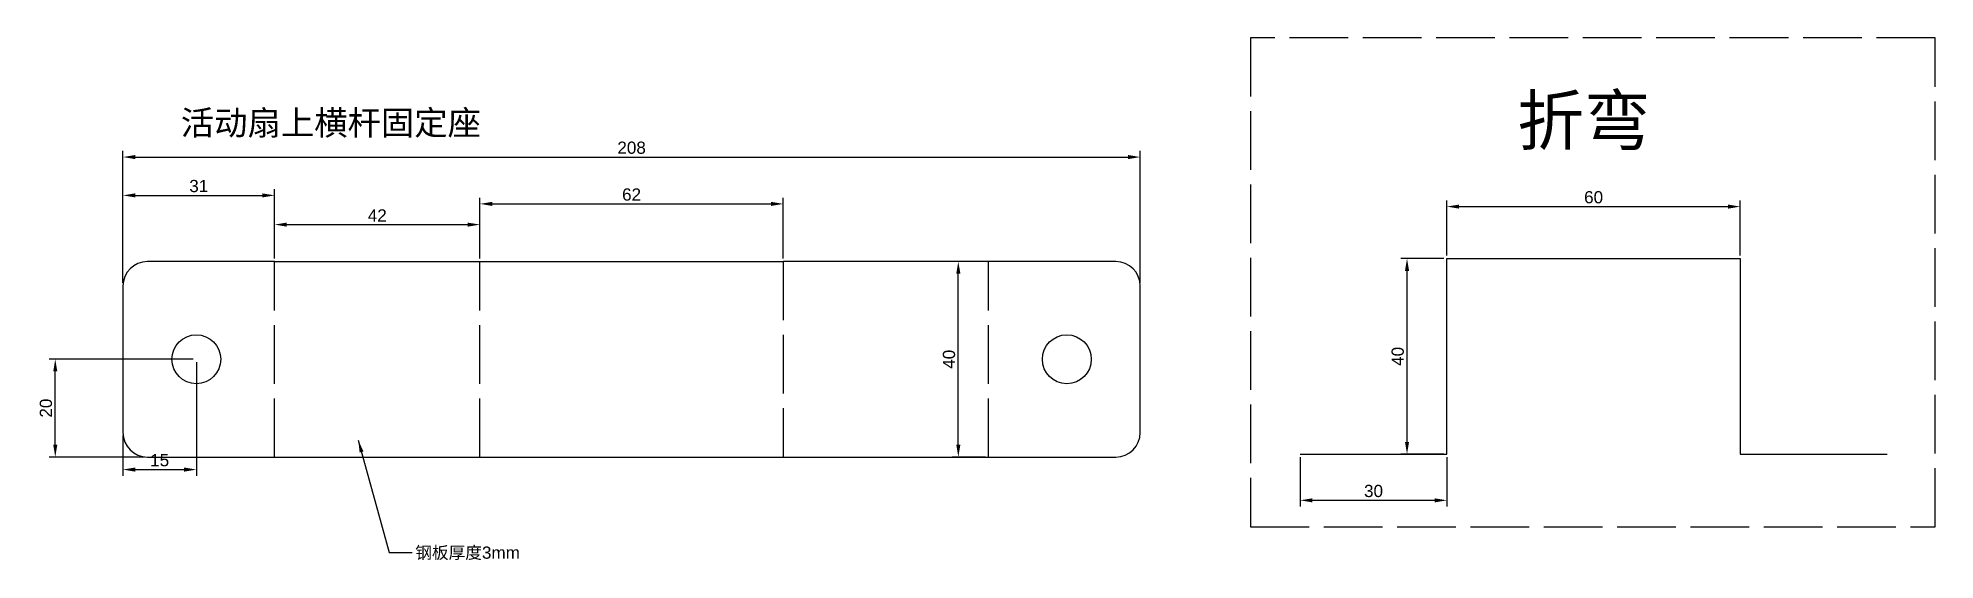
# Model space of a CAD drawing. Header units: millimetres. Extents: x -17 to 371, y -21 to 86.
import ezdxf

# ---------------------------------------------------------------- set-up
doc = ezdxf.new("R2010")
doc.units = ezdxf.units.MM
doc.linetypes.add('ACAD_ISO02W100', pattern=[15, 12, -3])
doc.styles.get("Standard").update_dxf_attribs({"font": 'arial.ttf'})
doc.dimstyles.new('ISO-25', dxfattribs={"dimtxt": 2.5, "dimasz": 2.5, "dimexe": 1.25, "dimexo": 0.625, "dimtad": 1, "dimtxsty": 'Standard', "dimcen": 2.5, "dimadec": 0, "dimazin": 0, "dimtfac": 1, "dimtmove": 0, "dimatfit": 3, "dimfxl": 1, "dimarcsym": 0})

# ---------------------------------------------------------------- blocks, each defined once
blk = doc.blocks.new('*D1')
at = {"color": 0, "lineweight": -2, "transparency": 16777216}
for p, q in [((0, 35.62), (0, 54.78)), ((31, 40.62), (31, 54.78)), ((2.5, 53.53), (28.5, 53.53))]:
    blk.add_line(p, q, dxfattribs=at)
at = {"color": 0, "transparency": 16777216}
for points in [[(2.5, 53.94), (2.5, 53.11), (0, 53.53)], [(28.5, 53.94), (28.5, 53.11), (31, 53.53)]]:
    blk.add_solid(points, dxfattribs=at)
at = {"layer": 'Defpoints', "color": 0, "transparency": 16777216}
for p in [(31, 53.53), (31, 40), (0, 35)]:
    blk.add_point(p, dxfattribs=at)
at = {"color": 0, "transparency": 16777216, "insert": (15.5, 55.43), "char_height": 2.5, "attachment_point": 5}
blk.add_mtext('31', dxfattribs=at)
blk = doc.blocks.new('*D5')
at = {"color": 0, "lineweight": -2, "transparency": 16777216}
for p, q in [((14.38, 20), (-15.1, 20)), ((-13.85, 2.5), (-13.85, 17.5)), ((4.37, 0), (-15.1, 0))]:
    blk.add_line(p, q, dxfattribs=at)
at = {"color": 0, "transparency": 16777216}
for points in [[(-14.26, 17.5), (-13.43, 17.5), (-13.85, 20)], [(-14.26, 2.5), (-13.43, 2.5), (-13.85, 0)]]:
    blk.add_solid(points, dxfattribs=at)
at = {"layer": 'Defpoints', "color": 0, "transparency": 16777216}
for p in [(-13.85, 20), (15, 20), (5, 0)]:
    blk.add_point(p, dxfattribs=at)
at = {"color": 0, "transparency": 16777216, "insert": (-15.75, 10), "char_height": 2.5, "attachment_point": 5, "rotation": 90}
blk.add_mtext('20', dxfattribs=at)
blk = doc.blocks.new('*D6')
at = {"color": 0, "lineweight": -2, "transparency": 16777216}
for p, q in [((15, 19.38), (15, -3.82)), ((0, 4.38), (0, -3.82)), ((2.5, -2.57), (12.5, -2.57))]:
    blk.add_line(p, q, dxfattribs=at)
at = {"color": 0, "transparency": 16777216}
for points in [[(2.5, -2.15), (2.5, -2.99), (0, -2.57)], [(12.5, -2.15), (12.5, -2.99), (15, -2.57)]]:
    blk.add_solid(points, dxfattribs=at)
at = {"layer": 'Defpoints', "color": 0, "transparency": 16777216}
for p in [(15, 20), (0, 5), (15, -2.57)]:
    blk.add_point(p, dxfattribs=at)
at = {"color": 0, "transparency": 16777216, "insert": (7.5, -0.67), "char_height": 2.5, "attachment_point": 5}
blk.add_mtext('15', dxfattribs=at)
blk = doc.blocks.new('*D8')
at = {"color": 0, "lineweight": -2, "transparency": 16777216}
for p, q in [((31, 40.62), (31, 48.8)), ((33.5, 47.55), (70.5, 47.55)), ((73, 40.62), (73, 48.8))]:
    blk.add_line(p, q, dxfattribs=at)
at = {"color": 0, "transparency": 16777216}
for points in [[(33.5, 47.96), (33.5, 47.13), (31, 47.55)], [(70.5, 47.96), (70.5, 47.13), (73, 47.55)]]:
    blk.add_solid(points, dxfattribs=at)
at = {"layer": 'Defpoints', "color": 0, "transparency": 16777216}
for p in [(73, 47.55), (31, 40), (73, 40)]:
    blk.add_point(p, dxfattribs=at)
at = {"color": 0, "transparency": 16777216, "insert": (52, 49.43), "char_height": 2.5, "attachment_point": 5}
blk.add_mtext('42', dxfattribs=at)
blk = doc.blocks.new('*D9')
at = {"color": 0, "lineweight": -2, "transparency": 16777216}
for p, q in [((73, 40.62), (73, 53.04)), ((75.5, 51.79), (132.5, 51.79)), ((135, 40.62), (135, 53.04))]:
    blk.add_line(p, q, dxfattribs=at)
at = {"color": 0, "transparency": 16777216}
for points in [[(75.5, 52.21), (75.5, 51.37), (73, 51.79)], [(132.5, 52.21), (132.5, 51.37), (135, 51.79)]]:
    blk.add_solid(points, dxfattribs=at)
at = {"layer": 'Defpoints', "color": 0, "transparency": 16777216}
for p in [(135, 51.79), (73, 40), (135, 40)]:
    blk.add_point(p, dxfattribs=at)
at = {"color": 0, "transparency": 16777216, "insert": (104, 53.69), "char_height": 2.5, "attachment_point": 5}
blk.add_mtext('62', dxfattribs=at)
blk = doc.blocks.new('*D10')
at = {"color": 0, "lineweight": -2, "transparency": 16777216}
for p, q in [((176.38, 40), (169.56, 40)), ((170.81, 2.5), (170.81, 37.5)), ((176.38, 0), (169.56, 0))]:
    blk.add_line(p, q, dxfattribs=at)
at = {"color": 0, "transparency": 16777216}
for points in [[(170.39, 37.5), (171.23, 37.5), (170.81, 40)], [(170.39, 2.5), (171.23, 2.5), (170.81, 0)]]:
    blk.add_solid(points, dxfattribs=at)
at = {"layer": 'Defpoints', "color": 0, "transparency": 16777216}
for p in [(170.81, 40), (177, 40), (177, 0)]:
    blk.add_point(p, dxfattribs=at)
at = {"color": 0, "transparency": 16777216, "insert": (168.91, 20), "char_height": 2.5, "attachment_point": 5, "rotation": 90}
blk.add_mtext('40', dxfattribs=at)
blk = doc.blocks.new('*D11')
at = {"color": 0, "lineweight": -2, "transparency": 16777216}
for p, q in [((240.71, -0.03), (240.71, -10.11)), ((270.71, -0.03), (270.71, -10.11)), ((243.21, -8.86), (268.21, -8.86))]:
    blk.add_line(p, q, dxfattribs=at)
at = {"color": 0, "transparency": 16777216}
for points in [[(243.21, -8.45), (243.21, -9.28), (240.71, -8.86)], [(268.21, -8.45), (268.21, -9.28), (270.71, -8.86)]]:
    blk.add_solid(points, dxfattribs=at)
at = {"layer": 'Defpoints', "color": 0, "transparency": 16777216}
for p in [(240.71, 0.59), (270.71, 0.59), (270.71, -8.86)]:
    blk.add_point(p, dxfattribs=at)
at = {"color": 0, "transparency": 16777216, "insert": (255.71, -6.96), "char_height": 2.5, "attachment_point": 5}
blk.add_mtext('30', dxfattribs=at)
blk = doc.blocks.new('*D12')
at = {"color": 0, "lineweight": -2, "transparency": 16777216}
for p, q in [((270.08, 40.59), (261.31, 40.59)), ((262.56, 3.09), (262.56, 38.09)), ((270.08, 0.59), (261.31, 0.59))]:
    blk.add_line(p, q, dxfattribs=at)
at = {"color": 0, "transparency": 16777216}
for points in [[(262.14, 38.09), (262.98, 38.09), (262.56, 40.59)], [(262.14, 3.09), (262.98, 3.09), (262.56, 0.59)]]:
    blk.add_solid(points, dxfattribs=at)
at = {"layer": 'Defpoints', "color": 0, "transparency": 16777216}
for p in [(262.56, 40.59), (270.71, 40.59), (270.71, 0.59)]:
    blk.add_point(p, dxfattribs=at)
at = {"color": 0, "transparency": 16777216, "insert": (260.66, 20.59), "char_height": 2.5, "attachment_point": 5, "rotation": 90}
blk.add_mtext('40', dxfattribs=at)
blk = doc.blocks.new('*D13')
at = {"color": 0, "lineweight": -2, "transparency": 16777216}
for p, q in [((270.71, 41.22), (270.71, 52.49)), ((273.21, 51.24), (328.21, 51.24)), ((330.71, 41.22), (330.71, 52.49))]:
    blk.add_line(p, q, dxfattribs=at)
at = {"color": 0, "transparency": 16777216}
for points in [[(273.21, 51.65), (273.21, 50.82), (270.71, 51.24)], [(328.21, 51.65), (328.21, 50.82), (330.71, 51.24)]]:
    blk.add_solid(points, dxfattribs=at)
at = {"layer": 'Defpoints', "color": 0, "transparency": 16777216}
for p in [(330.71, 51.24), (270.71, 40.59), (330.71, 40.59)]:
    blk.add_point(p, dxfattribs=at)
at = {"color": 0, "transparency": 16777216, "insert": (300.71, 53.14), "char_height": 2.5, "attachment_point": 5}
blk.add_mtext('60', dxfattribs=at)
blk = doc.blocks.new('*D15')
at = {"color": 0, "lineweight": -2, "transparency": 16777216}
for p, q in [((0, 35.62), (0, 62.62)), ((208, 35.62), (208, 62.62)), ((2.5, 61.37), (205.5, 61.37))]:
    blk.add_line(p, q, dxfattribs=at)
at = {"color": 0, "transparency": 16777216}
for points in [[(2.5, 61.79), (2.5, 60.95), (0, 61.37)], [(205.5, 61.79), (205.5, 60.95), (208, 61.37)]]:
    blk.add_solid(points, dxfattribs=at)
at = {"layer": 'Defpoints', "color": 0, "transparency": 16777216}
for p in [(208, 61.37), (0, 35), (208, 35)]:
    blk.add_point(p, dxfattribs=at)
at = {"color": 0, "transparency": 16777216, "insert": (104, 63.27), "char_height": 2.5, "attachment_point": 5}
blk.add_mtext('208', dxfattribs=at)

msp = doc.modelspace()

# ---------------------------------------------------------------- linework, layer by layer
at = {"color": 4, "linetype": 'ACAD_ISO02W100'}
for p, q in [((230.529, 85.748), (230.529, -14.252)), ((370.529, 85.748), (230.529, 85.748)), ((370.529, -14.252), (370.529, 85.748)), ((31, 0), (31, 40)), ((73, 0), (73, 40)), ((135, 40), (135, 0)), ((177, 0), (177, 40)), ((230.529, -14.252), (370.529, -14.252))]:
    msp.add_line(p, q, dxfattribs=at)
at = {"color": 0}
for p, q in [((31, 40), (5, 40)), ((0, 35), (0, 5)), ((5, 0), (31, 0))]:
    msp.add_line(p, q, dxfattribs=at)
for p, q in [((31, 40), (73, 40)), ((73, 40), (135, 40)), ((177, 40), (135, 40)), ((203, 40), (177, 40)), ((208, 5), (208, 35)), ((31, 0), (73, 0)), ((73, 0), (135, 0)), ((135, 0), (177, 0)), ((177, 0), (203, 0))]:
    msp.add_line(p, q)
at = {"color": 4}
for p, q in [((270.707, 0.592), (270.707, 40.592)), ((270.707, 40.592), (330.707, 40.592)), ((330.707, 40.592), (330.707, 0.592)), ((240.707, 0.592), (270.707, 0.592)), ((330.707, 0.592), (360.707, 0.592))]:
    msp.add_line(p, q, dxfattribs=at)
at = {"color": 0}
msp.add_circle((15, 20), 5, dxfattribs=at)
msp.add_circle((193, 20), 5)
for centre, start, end in [((5, 35), 90, 180), ((5, 5), 180, 270)]:
    msp.add_arc(centre, 5, start, end, dxfattribs=at)
for centre, start, end in [((203, 35), 0, 90), ((203, 5), 270, 0)]:
    msp.add_arc(centre, 5, start, end)

# ---------------------------------------------------------------- texts
at = {"color": 4, "insert": (285.116, 73.864), "char_height": 10, "width": 94.77702, "attachment_point": 1}
msp.add_mtext('{\\fSimSun|b0|i0|c134|p2;折弯}', dxfattribs=at)
at = {"color": 2, "insert": (11.824, 70.888), "char_height": 5, "width": 94.77702, "attachment_point": 1}
msp.add_mtext('{\\fSimSun|b0|i0|c134|p2;活动扇上横杆固定座}', dxfattribs=at)
at = {"color": 3, "insert": (59.759, -18.307), "char_height": 2.5, "width": 51.63102, "attachment_point": 1}
msp.add_mtext('{\\fSimSun|b0|i0|c134|p2;钢板厚度}3mm', dxfattribs=at)

# ---------------------------------------------------------------- dimensions: what is measured, and where the dimension line sits
at = {"color": 3}
for base, p1, p2, picture, middle in [((208, 61.371), (0, 35), (208, 35), '*D15', (104, 63.272)), ((31, 53.527), (0, 35), (31, 40), '*D1', (15.5, 55.429)), ((135, 51.789), (73, 40), (135, 40), '*D9', (104, 53.69)), ((330.707, 51.236), (270.707, 40.592), (330.707, 40.592), '*D13', (300.707, 53.138)), ((73, 47.547), (31, 40), (73, 40), '*D8', (52, 49.427)), ((15, -2.57), (0, 5), (15, 20), '*D6', (7.5, -0.668)), ((270.707, -8.864), (240.707, 0.592), (270.707, 0.592), '*D11', (255.707, -6.962))]:
    dim = msp.add_linear_dim(base=base, p1=p1, p2=p2, dimstyle='ISO-25', dxfattribs=at)
    dim.commit()
    dim.dimension.update_dxf_attribs({"geometry": picture, "text_midpoint": middle})
dim = msp.add_linear_dim(base=(170.809, 40), p1=(177, 0), p2=(177, 40), angle=90, dimstyle='ISO-25', dxfattribs=at)
dim.commit()
dim.dimension.update_dxf_attribs({"geometry": '*D10', "text_midpoint": (170.809, 20), "dimtype": 160})
for base, p1, p2, picture, middle in [((262.562, 40.592), (270.707, 0.592), (270.707, 40.592), '*D12', (260.66, 20.592)), ((-13.846, 20), (5, 0), (15, 20), '*D5', (-15.748, 10))]:
    dim = msp.add_linear_dim(base=base, p1=p1, p2=p2, angle=90, dimstyle='ISO-25', dxfattribs=at)
    dim.commit()
    dim.dimension.update_dxf_attribs({"geometry": picture, "text_midpoint": middle})

# ---------------------------------------------------------------- leaders
at = {"color": 3, "annotation_type": 0, "has_hookline": 1, "hookline_direction": 0, "text_width": 21.726}
msp.add_leader([(48.12, 3.423), (54.453, -19.557), (59.134, -19.557)], dimstyle='ISO-25', override={"dimgap": 0.625, "dimtad": 0}, dxfattribs=at)

doc.saveas('drawing.dxf')
